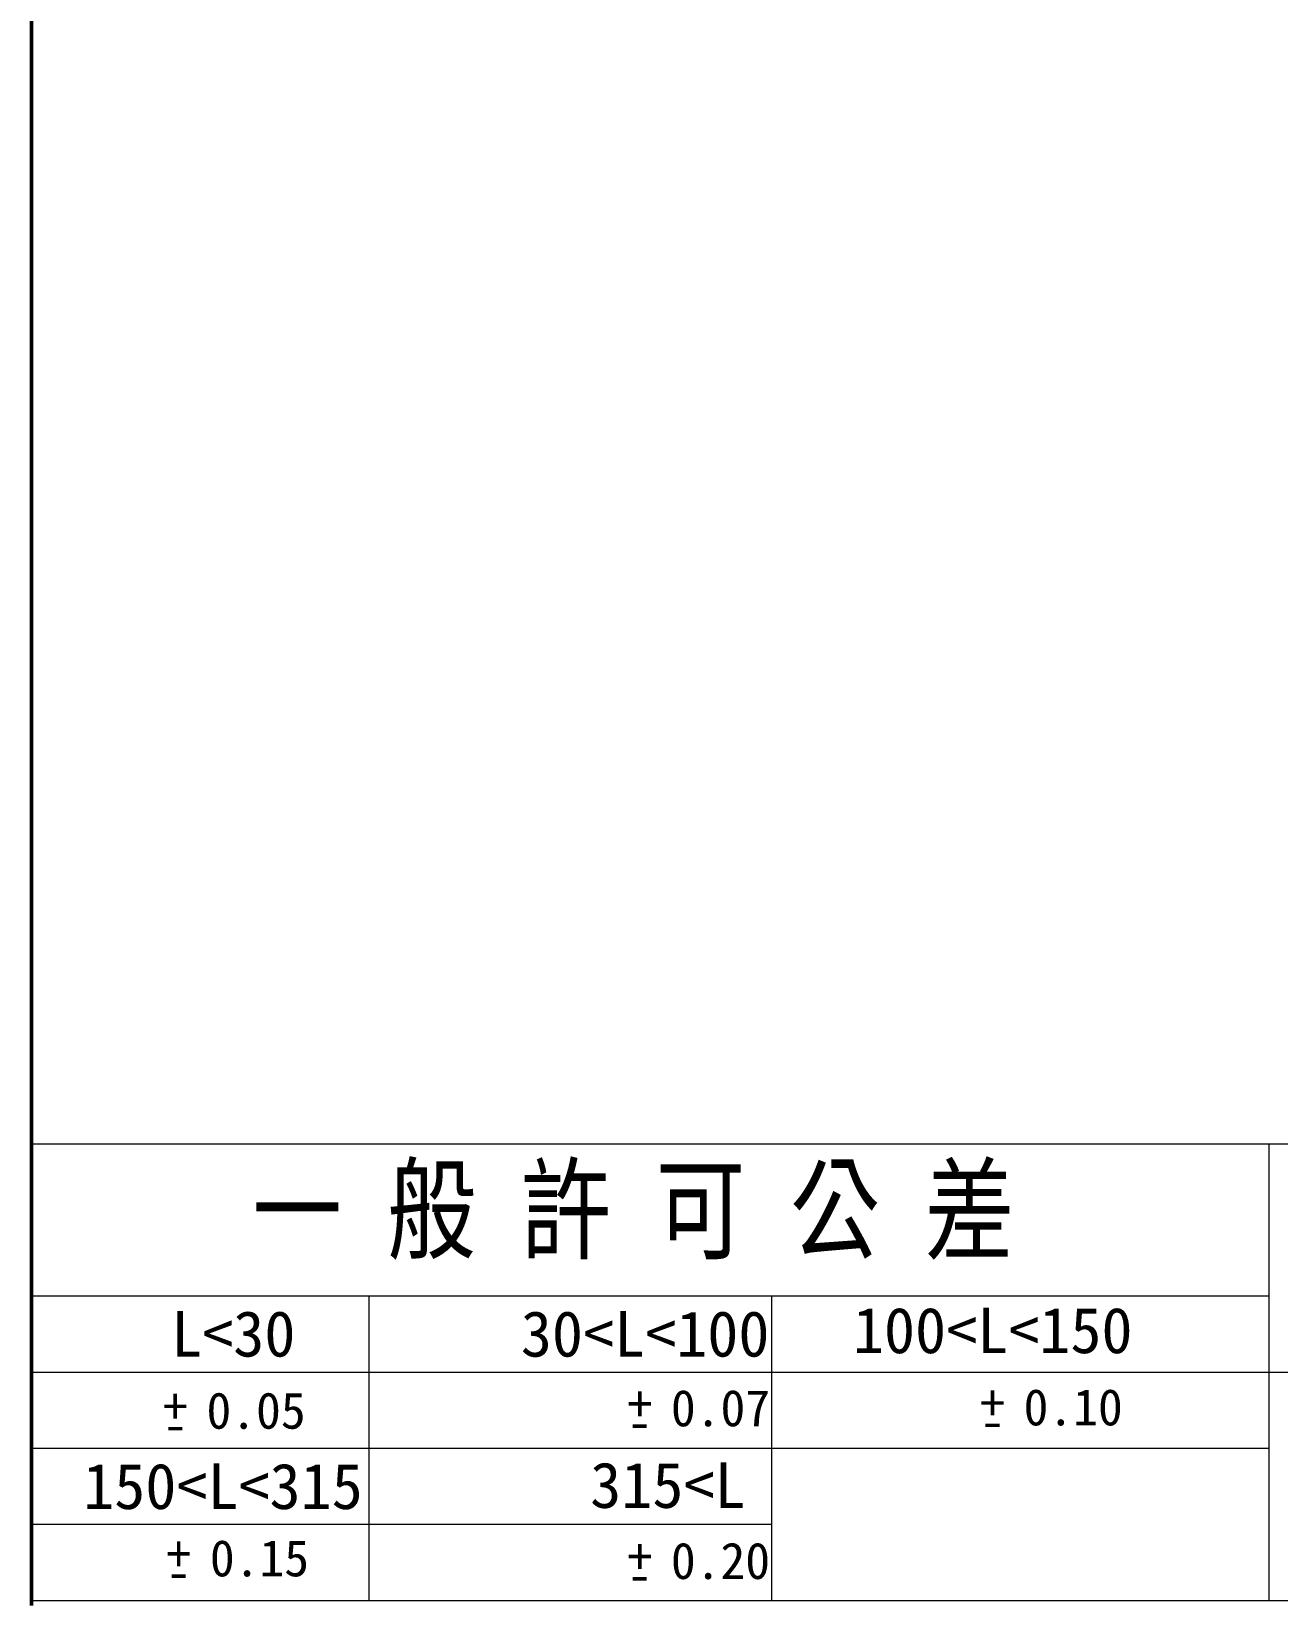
# Model space of a CAD drawing. Header units: millimetres. Extents: x 50 to 1435, y 50 to 1000.
# Drawn here: x 50 to 322.8, y 50 to 394.7 of the extents above; entities that cross this region are included whole.
import ezdxf
from ezdxf.enums import TextEntityAlignment as Align

# ---------------------------------------------------------------- set-up
doc = ezdxf.new("R2010")
doc.units = ezdxf.units.MM
doc.header["$LTSCALE"] = 5
for name, color, linetype, lineweight in [('圖框 (ISO)', 7, 'Continuous', 50), ('圖框層', 7, 'Continuous', 20), ('標題 (ISO)', 7, 'Continuous', 50)]:
    doc.layers.add(name, color=color, linetype=linetype, lineweight=lineweight)
doc.styles.add('STSL_59', font='')
doc.styles.add('STSL_62', font='')
doc.styles.add('文字型式124', font='')
doc.styles.add('文字型式61', font='')
doc.styles.add('文字型式65', font='')
doc.styles.add('文字型式68', font='', dxfattribs={"width": 0.8})
doc.styles.add('文字型式85', font='')
doc.styles.add('文字型式88', font='')
doc.styles.get('STSL_59').set_extended_font_data('DFKai-SB')
doc.styles.get('STSL_62').set_extended_font_data('DFKai-SB')
doc.styles.get('文字型式124').set_extended_font_data('DFKai-SB')
doc.styles.get('文字型式61').set_extended_font_data('DFKai-SB')
doc.styles.get('文字型式65').set_extended_font_data('DFKai-SB')
doc.styles.get('文字型式68').set_extended_font_data('DFKai-SB')
doc.styles.get('文字型式85').set_extended_font_data('DFKai-SB')
doc.styles.get('文字型式88').set_extended_font_data('DFKai-SB')

# ---------------------------------------------------------------- blocks, each defined once
blk = doc.blocks.new('圖框 預設圖框')
at = {"layer": '圖框 (ISO)', "flags": 128}
blk.add_lwpolyline([(10, 10), (10, 200)], dxfattribs=at)
blk = doc.blocks.new('標題欄框 ISO')
at = {"layer": '圖框層', "color": 7}
for p, q in [((85.948, 35.033), (362.948, 35.033)), ((85.948, 15.036), (85.948, 35.033)), ((140.141, 15.036), (140.141, 35.033)), ((85.948, 28.368), (140.141, 28.368)), ((100.728, 15.036), (100.728, 28.368)), ((118.355, 15.036), (118.355, 28.368)), ((85.948, 25.035), (202.948, 25.035)), ((85.948, 21.702), (140.141, 21.702)), ((85.948, 18.369), (118.355, 18.369)), ((85.948, 15.035), (362.948, 15.035))]:
    blk.add_line(p, q, dxfattribs=at)
at = {"layer": '圖框層', "color": 7, "style": '文字型式68', "width": 0.8}
blk.add_text('       一 般 許 可 公 差', height=3.59946, dxfattribs=at).set_placement((81.905, 30.355))
at = {"layer": '圖框層', "color": 7}
for s, height, style, p in [('L<30', 1.9997, 'STSL_59', (92.061, 25.715)), ('30<L<100', 1.9997, 'STSL_59', (107.373, 25.713)), ('100<L<150', 1.9997, 'STSL_59', (121.91, 25.864)), ('0.05', 1.5958, 'STSL_62', (93.609, 22.554)), ('+', 1.596, 'STSL_62', (112.035, 22.845)), ('0.07', 1.5958, 'STSL_62', (113.943, 22.662)), ('+', 1.596, 'STSL_62', (127.476, 22.883)), ('0.10', 1.5958, 'STSL_62', (129.384, 22.7)), ('+', 1.596, 'STSL_62', (91.701, 22.737)), ('-', 1.596, 'STSL_62', (127.476, 22.09)), ('-', 1.596, 'STSL_62', (91.701, 21.944)), ('-', 1.596, 'STSL_62', (112.035, 22.052)), ('150<L<315', 1.9997, 'STSL_59', (88.209, 19.037)), ('315<L', 1.9997, 'STSL_59', (110.409, 19.086)), ('+', 1.596, 'STSL_62', (91.85, 16.271)), ('0.15', 1.5958, 'STSL_62', (93.758, 16.088)), ('+', 1.596, 'STSL_62', (112.035, 16.156)), ('0.20', 1.5958, 'STSL_62', (113.943, 15.973)), ('-', 1.596, 'STSL_62', (91.85, 15.478)), ('-', 1.596, 'STSL_62', (112.035, 15.363))]:
    blk.add_text(s, height=height, dxfattribs=dict(at, style=style)).set_placement(p)
at = {"layer": '標題 (ISO)', "style": '文字型式65'}
blk.add_attdef('描述', text='', height=4, dxfattribs=at).set_placement((104.947, 199.299), align=Align.MIDDLE_LEFT)
at = {"layer": '標題 (ISO)'}
for tag, p, height, style in [('授權者_001', (314.542, 37.243), 3.5, '文字型式85'), ('材料_001', (243.205, 30.383), 3, '文字型式61'), ('狀態_001', (264.797, 30.13), 3.5, '文字型式85'), ('視圖比例_001', (286.455, 30.171), 3.5, '文字型式85'), ('主題_001', (152.195, 28.703), 3.3, '文字型式124'), ('建立日期_001', (286.881, 24.116), 2.5, '文字型式88'), ('標題_001', (216.179, 16.901), 3.5, '文字型式85'), ('零件號碼_001', (256.894, 17.25), 3, '文字型式61'), ('工程師_001', (305.416, 17.03), 3.5, '文字型式85'), ('設計師_001', (345.416, 17.03), 3.5, '文字型式85')]:
    blk.add_attdef(tag, p, '', height=height, dxfattribs=dict(at, style=style))

msp = doc.modelspace()

# ---------------------------------------------------------------- block references
at = {"xscale": 5, "yscale": 5, "zscale": 5}
for name, p in [('圖框 預設圖框', (0, 0)), ('標題欄框 ISO', (-379.74, -24.055))]:
    msp.add_blockref(name, p, dxfattribs=at)

doc.saveas('drawing.dxf')
